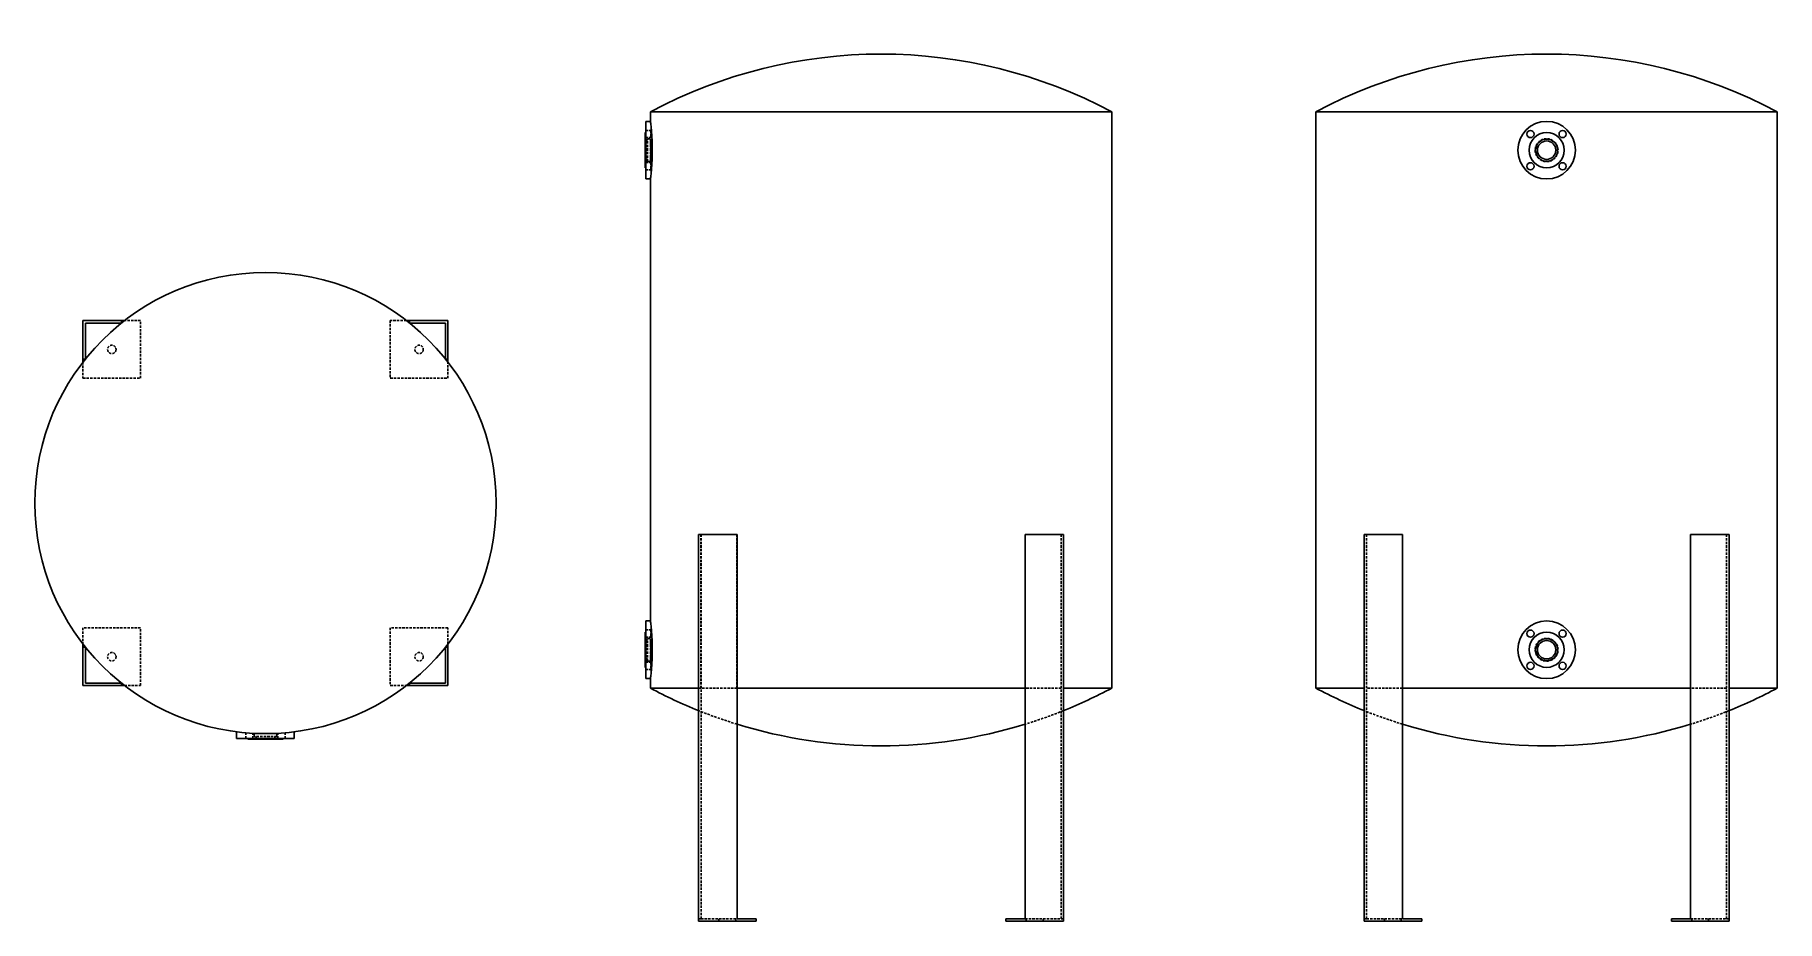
# Model space of a CAD drawing. Header units: inches. Extents: x 218 to 399, y 107 to 199.
import ezdxf

# ---------------------------------------------------------------- set-up
doc = ezdxf.new("R2010")
doc.units = ezdxf.units.IN
doc.header["$MEASUREMENT"] = 0
doc.linetypes.add('HIDDEN', pattern=[0.375, 0.25, -0.125])
doc.layers.add('DRAWING', color=7, linetype='Continuous')
doc.layers.add('HIDDEN', color=4, linetype='HIDDEN')

msp = doc.modelspace()

# ---------------------------------------------------------------- linework, layer by layer
at = {"layer": 'DRAWING'}
for p, q in [((329.9, 191.21), (281.9, 191.21)), ((281.9, 190.21), (281.9, 191.21)), ((329.9, 131.21), (329.9, 191.21)), ((399.16, 191.21), (351.16, 191.21)), ((351.16, 131.21), (351.16, 191.21)), ((399.16, 131.21), (399.16, 191.21)), ((281.33, 185.38), (281.33, 189.05)), ((281.33, 189.05), (281.4, 189.05)), ((281.4, 184.21), (281.4, 190.21)), ((281.4, 190.21), (281.9, 190.21)), ((281.33, 185.38), (281.4, 185.38)), ((281.4, 184.21), (281.9, 184.21)), ((281.9, 138.21), (281.9, 184.21)), ((226.84, 169.47), (222.84, 169.47)), ((222.84, 169.47), (222.84, 165.47)), ((223.09, 165.48), (223.09, 169.22)), ((223.09, 169.22), (226.83, 169.22)), ((226.84, 169.23), (226.84, 169.47)), ((227.15, 169.47), (226.84, 169.47)), ((256.82, 169.47), (256.51, 169.47)), ((260.82, 169.47), (256.82, 169.47)), ((256.82, 169.47), (256.82, 169.23)), ((256.82, 169.22), (260.57, 169.22)), ((260.57, 169.22), (260.57, 165.48)), ((260.82, 165.47), (260.82, 169.47)), ((222.84, 165.47), (223.09, 165.47)), ((222.84, 165.47), (222.84, 165.16)), ((260.57, 165.47), (260.82, 165.47)), ((260.82, 165.16), (260.82, 165.47)), ((286.91, 147.21), (290.91, 147.21)), ((286.91, 106.96), (286.91, 147.21)), ((290.91, 107.21), (290.91, 147.21)), ((320.89, 147.21), (324.89, 147.21)), ((320.89, 107.21), (320.89, 147.21)), ((324.89, 106.96), (324.89, 147.21)), ((356.17, 147.21), (360.17, 147.21)), ((356.17, 106.96), (356.17, 147.21)), ((360.17, 107.21), (360.17, 147.21)), ((390.15, 147.21), (394.15, 147.21)), ((390.15, 107.21), (390.15, 147.21)), ((394.15, 106.96), (394.15, 147.21)), ((281.4, 132.21), (281.4, 138.21)), ((281.4, 138.21), (281.9, 138.21)), ((281.33, 133.38), (281.33, 137.05)), ((281.33, 137.05), (281.4, 137.05)), ((222.84, 135.81), (222.84, 135.49)), ((223.09, 135.49), (222.84, 135.49)), ((222.84, 135.49), (222.84, 131.49)), ((223.09, 131.74), (223.09, 135.49)), ((260.57, 135.49), (260.57, 131.74)), ((260.82, 135.49), (260.57, 135.49)), ((260.82, 135.49), (260.82, 135.81)), ((260.82, 131.49), (260.82, 135.49)), ((281.33, 133.38), (281.4, 133.38)), ((222.84, 131.49), (226.84, 131.49)), ((226.83, 131.74), (223.09, 131.74)), ((226.84, 131.49), (226.84, 131.74)), ((226.84, 131.49), (227.15, 131.49)), ((256.51, 131.49), (256.82, 131.49)), ((260.57, 131.74), (256.82, 131.74)), ((256.82, 131.74), (256.82, 131.49)), ((256.82, 131.49), (260.82, 131.49)), ((281.4, 132.21), (281.9, 132.21)), ((281.9, 131.21), (281.9, 132.21)), ((286.91, 131.21), (281.9, 131.21)), ((320.89, 131.21), (290.91, 131.21)), ((329.9, 131.21), (324.89, 131.21)), ((356.17, 131.21), (351.16, 131.21)), ((390.15, 131.21), (360.17, 131.21)), ((399.16, 131.21), (394.15, 131.21)), ((238.83, 125.98), (238.83, 126.67)), ((244.83, 125.98), (238.83, 125.98)), ((239.99, 125.92), (239.99, 125.98)), ((243.66, 125.92), (239.99, 125.92)), ((243.66, 125.92), (243.66, 125.98)), ((244.83, 125.98), (244.83, 126.67)), ((290.91, 107.21), (292.91, 107.21)), ((292.91, 106.96), (292.91, 107.21)), ((318.89, 107.21), (320.89, 107.21)), ((318.89, 106.96), (318.89, 107.21)), ((360.17, 107.21), (362.17, 107.21)), ((362.17, 106.96), (362.17, 107.21)), ((388.15, 107.21), (390.15, 107.21)), ((388.15, 106.96), (388.15, 107.21)), ((286.91, 106.96), (292.91, 106.96)), ((318.89, 106.96), (324.89, 106.96)), ((356.17, 106.96), (362.17, 106.96)), ((388.15, 106.96), (394.15, 106.96))]:
    msp.add_line(p, q, dxfattribs=at)
at = {"layer": 'DRAWING', "extrusion": (0, 0, -1)}
for centre, radius in [((-375.16, 187.21), 3), ((-375.16, 187.21), 1.83), ((-375.16, 187.21), 0.957), ((-375.16, 135.21), 3), ((-375.16, 135.21), 1.83), ((-375.16, 135.21), 0.957)]:
    msp.add_circle(centre, radius, dxfattribs=at)
at = {"layer": 'DRAWING'}
for centre, radius in [((373.48, 188.89), 0.375), ((376.83, 188.89), 0.375), ((375.16, 187.21), 1.15), ((373.48, 185.53), 0.375), ((376.83, 185.53), 0.375), ((241.83, 150.48), 24), ((373.48, 136.89), 0.375), ((375.16, 135.21), 1.15), ((376.83, 136.89), 0.375), ((373.48, 133.53), 0.375), ((376.83, 133.53), 0.375)]:
    msp.add_circle(centre, radius, dxfattribs=at)
at = {"layer": 'DRAWING', "extrusion": (0, 0, -1)}
for centre, start, end in [((-305.9, 146.21), 61.9275, 118.0725), ((-375.16, 146.21), 61.9275, 118.0725), ((-305.9, 176.21), 291.8602, 298.0725), ((-305.9, 176.21), 241.9275, 248.1398), ((-375.16, 176.21), 291.8602, 298.0725), ((-375.16, 176.21), 241.9275, 248.1398), ((-305.9, 176.21), 252.9077, 287.0923), ((-375.16, 176.21), 252.9077, 287.0923)]:
    msp.add_arc(centre, 51, start, end, dxfattribs=at)
at = {"layer": 'DRAWING'}
for points in [[(281.9, 184.21), (281.9, 184.21), (281.9, 184.23), (281.91, 184.31), (281.92, 184.37), (281.93, 184.52), (281.94, 184.61), (281.97, 184.83), (281.98, 184.96), (282, 185.23), (282.01, 185.38), (282.04, 185.7), (282.05, 185.88), (282.07, 186.25), (282.07, 186.44), (282.08, 186.83), (282.08, 187.03), (282.08, 187.4), (282.08, 187.6), (282.07, 187.99), (282.07, 188.18), (282.05, 188.55), (282.04, 188.72), (282.01, 189.05), (282, 189.2), (281.98, 189.47), (281.97, 189.59), (281.94, 189.81), (281.93, 189.91), (281.92, 190.06), (281.91, 190.12), (281.9, 190.2), (281.9, 190.21), (281.9, 190.21)], [(281.9, 132.21), (281.9, 132.21), (281.9, 132.23), (281.91, 132.31), (281.92, 132.37), (281.93, 132.52), (281.94, 132.61), (281.97, 132.83), (281.98, 132.96), (282, 133.23), (282.01, 133.38), (282.04, 133.7), (282.05, 133.88), (282.07, 134.25), (282.07, 134.44), (282.08, 134.83), (282.08, 135.03), (282.08, 135.4), (282.08, 135.6), (282.07, 135.99), (282.07, 136.18), (282.05, 136.55), (282.04, 136.72), (282.01, 137.05), (282, 137.2), (281.98, 137.47), (281.97, 137.59), (281.94, 137.81), (281.93, 137.91), (281.92, 138.06), (281.91, 138.12), (281.9, 138.2), (281.9, 138.21), (281.9, 138.21)]]:
    msp.add_open_spline(points, degree=3, knots=[4.525326, 4.525326, 4.525326, 4.525326, 5.090989, 5.090989, 5.656653, 5.656653, 6.222316, 6.222316, 6.787979, 6.787979, 7.353647, 7.353647, 7.919315, 7.919315, 8.484983, 8.484983, 9.050652, 9.050652, 9.61632, 9.61632, 10.181988, 10.181988, 10.747656, 10.747656, 11.313324, 11.313324, 11.878987, 11.878987, 12.444651, 12.444651, 13.010314, 13.010314, 13.575977, 13.575977, 13.575977, 13.575977], dxfattribs=at)
at = {"layer": 'HIDDEN'}
for p, q in [((281.4, 189.27), (281.96, 189.27)), ((281.33, 188.36), (281.4, 188.36)), ((281.4, 188.52), (281.96, 188.52)), ((281.4, 188.17), (281.58, 188.17)), ((281.58, 186.03), (281.58, 188.4)), ((281.58, 188.4), (281.9, 188.4)), ((281.9, 186.03), (281.9, 188.4)), ((281.33, 186.06), (281.4, 186.06)), ((281.4, 186.26), (281.58, 186.26)), ((281.4, 185.91), (281.96, 185.91)), ((281.4, 185.16), (281.96, 185.16)), ((281.58, 186.03), (281.9, 186.03)), ((226.84, 169.22), (226.83, 169.22)), ((228.84, 169.47), (227.15, 169.47)), ((228.84, 163.47), (228.84, 169.47)), ((256.51, 169.47), (254.82, 169.47)), ((254.82, 169.47), (254.82, 163.47)), ((256.82, 169.22), (256.82, 169.22)), ((222.84, 165.16), (222.84, 163.47)), ((223.09, 165.47), (223.09, 165.47)), ((260.57, 165.47), (260.57, 165.47)), ((260.82, 163.47), (260.82, 165.16)), ((222.84, 163.47), (228.84, 163.47)), ((254.82, 163.47), (260.82, 163.47)), ((287.15, 147.21), (287.15, 131.21)), ((287.16, 107.21), (287.16, 147.21)), ((290.9, 147.21), (290.9, 131.21)), ((320.89, 131.21), (320.89, 147.21)), ((324.64, 131.21), (324.64, 147.21)), ((324.64, 107.21), (324.64, 147.21)), ((356.41, 147.21), (356.41, 131.21)), ((356.42, 107.21), (356.42, 147.21)), ((360.16, 147.21), (360.16, 131.21)), ((390.15, 131.21), (390.15, 147.21)), ((393.9, 131.21), (393.9, 147.21)), ((393.9, 107.21), (393.9, 147.21)), ((228.84, 137.49), (222.84, 137.49)), ((222.84, 137.49), (222.84, 135.81)), ((228.84, 131.49), (228.84, 137.49)), ((260.82, 137.49), (254.82, 137.49)), ((254.82, 137.49), (254.82, 131.49)), ((260.82, 135.81), (260.82, 137.49)), ((281.33, 136.36), (281.4, 136.36)), ((281.4, 137.27), (281.96, 137.27)), ((281.4, 136.52), (281.96, 136.52)), ((281.4, 136.17), (281.58, 136.17)), ((281.58, 134.03), (281.58, 136.4)), ((281.58, 136.4), (281.9, 136.4)), ((281.9, 134.03), (281.9, 136.4)), ((223.09, 135.49), (223.09, 135.49)), ((260.57, 135.49), (260.57, 135.49)), ((281.4, 134.26), (281.58, 134.26)), ((281.33, 134.06), (281.4, 134.06)), ((281.4, 133.91), (281.96, 133.91)), ((281.4, 133.16), (281.96, 133.16)), ((281.58, 134.03), (281.9, 134.03)), ((226.83, 131.74), (226.84, 131.74)), ((227.15, 131.49), (228.84, 131.49)), ((254.82, 131.49), (256.51, 131.49)), ((256.82, 131.74), (256.82, 131.74)), ((287.15, 131.21), (286.91, 131.21)), ((290.9, 131.21), (287.16, 131.21)), ((324.64, 131.21), (320.89, 131.21)), ((360.16, 131.21), (356.42, 131.21)), ((393.9, 131.21), (390.15, 131.21)), ((239.77, 125.98), (239.77, 126.57)), ((240.52, 125.98), (240.52, 126.52)), ((240.64, 126.17), (240.64, 126.51)), ((243.02, 126.17), (240.64, 126.17)), ((240.68, 125.92), (240.68, 125.98)), ((240.87, 125.98), (240.87, 126.17)), ((242.79, 125.98), (242.79, 126.17)), ((242.98, 125.92), (242.98, 125.98)), ((243.02, 126.17), (243.02, 126.51)), ((243.13, 125.98), (243.13, 126.52)), ((243.88, 125.98), (243.88, 126.57)), ((286.91, 107.21), (287.16, 107.21)), ((287.16, 107.21), (290.91, 107.21)), ((289.03, 107.21), (289.03, 106.96)), ((290.78, 107.21), (290.78, 106.96)), ((320.89, 107.21), (324.64, 107.21)), ((321.01, 107.21), (321.01, 106.96)), ((322.76, 107.21), (322.76, 106.96)), ((324.64, 107.21), (324.89, 107.21)), ((356.17, 107.21), (356.42, 107.21)), ((356.42, 107.21), (360.17, 107.21)), ((358.29, 107.21), (358.29, 106.96)), ((360.04, 107.21), (360.04, 106.96)), ((390.15, 107.21), (393.9, 107.21)), ((390.27, 107.21), (390.27, 106.96)), ((392.02, 107.21), (392.02, 106.96)), ((393.9, 107.21), (394.15, 107.21))]:
    msp.add_line(p, q, dxfattribs=at)
at = {"layer": 'HIDDEN', "extrusion": (0, 0, -1)}
for centre in [(-375.16, 187.21), (-375.16, 135.21)]:
    msp.add_circle(centre, 1.19, dxfattribs=at)
at = {"layer": 'HIDDEN'}
for centre in [(225.84, 166.47), (257.82, 166.47), (225.84, 134.49), (257.82, 134.49)]:
    msp.add_circle(centre, 0.438, dxfattribs=at)
for centre, radius, start, end in [((305.9, 176.21), 48.75, 247.3873, 247.3923), ((305.9, 176.21), 47.43, 251.5715, 251.5777), ((305.9, 176.21), 47.43, 288.4223, 288.4285), ((305.9, 176.21), 48.75, 292.6077, 292.6127), ((375.16, 176.21), 48.75, 247.3873, 247.3923), ((375.16, 176.21), 47.43, 251.5715, 251.5777), ((375.16, 176.21), 47.43, 288.4223, 288.4285), ((375.16, 176.21), 48.75, 292.6077, 292.6127)]:
    msp.add_arc(centre, radius, start, end, dxfattribs=at)
at = {"layer": 'HIDDEN', "extrusion": (0, 0, -1)}
for centre, start, end in [((-305.9, 176.21), 287.0923, 291.8602), ((-305.9, 176.21), 248.1398, 252.9077), ((-375.16, 176.21), 287.0923, 291.8602), ((-375.16, 176.21), 248.1398, 252.9077)]:
    msp.add_arc(centre, 51, start, end, dxfattribs=at)
at = {"layer": 'HIDDEN'}
msp.add_ellipse((256.82, 150.48), major_axis=(0, 48.75), ratio=0, start_param=-1.176217, end_param=-1.17613, dxfattribs=at)
at = {"layer": 'HIDDEN', "extrusion": (0, 0, -1)}
for centre, major_axis, start_param, end_param in [((223.09, 150.48), (0, -47.43), -1.892435, -1.892326), ((260.57, 150.48), (0, 47.43), -1.249267, -1.249158), ((223.09, 150.48), (0, -47.43), -1.249267, -1.249158), ((260.57, 150.48), (0, 47.43), -1.892435, -1.892326), ((226.84, 150.48), (0, -48.75), -1.176217, -1.17613), ((256.82, 150.48), (0, 48.75), -1.965463, -1.965376)]:
    msp.add_ellipse(centre, major_axis=major_axis, ratio=0, start_param=start_param, end_param=end_param, dxfattribs=at)
at = {"layer": 'HIDDEN'}
for points, knots in [([(281.93, 188.89), (281.93, 188.94), (281.93, 188.99), (281.93, 189.08), (281.94, 189.13), (281.94, 189.19), (281.94, 189.22), (281.95, 189.26), (281.95, 189.27), (281.96, 189.27), (281.96, 189.26), (281.97, 189.22), (281.97, 189.19), (281.98, 189.13), (281.98, 189.08), (281.98, 188.99), (281.98, 188.94), (281.98, 188.85), (281.98, 188.8), (281.98, 188.7), (281.98, 188.66), (281.97, 188.6), (281.97, 188.57), (281.96, 188.53), (281.96, 188.52), (281.95, 188.52), (281.95, 188.53), (281.94, 188.57), (281.94, 188.6), (281.94, 188.66), (281.93, 188.7), (281.93, 188.8), (281.93, 188.85), (281.93, 188.89)], [0, 0, 0, 0, 0.141236, 0.141236, 0.282472, 0.282472, 0.424037, 0.424037, 0.565602, 0.565602, 0.707287, 0.707287, 0.848973, 0.848973, 0.990221, 0.990221, 1.131469, 1.131469, 1.272717, 1.272717, 1.413965, 1.413965, 1.555651, 1.555651, 1.697337, 1.697337, 1.838902, 1.838902, 1.980467, 1.980467, 2.121702, 2.121702, 2.262938, 2.262938, 2.262938, 2.262938]), ([(281.9, 188.4), (281.9, 188.4), (281.9, 188.37), (281.9, 188.25), (281.91, 188.16), (281.91, 187.95), (281.92, 187.81), (281.92, 187.52), (281.93, 187.36), (281.93, 187.07), (281.92, 186.91), (281.92, 186.61), (281.91, 186.48), (281.91, 186.27), (281.9, 186.18), (281.9, 186.06), (281.9, 186.03), (281.9, 186.03)], [1.789575, 1.789575, 1.789575, 1.789575, 2.236969, 2.236969, 2.684363, 2.684363, 3.131757, 3.131757, 3.57915, 3.57915, 4.026544, 4.026544, 4.473938, 4.473938, 4.921332, 4.921332, 5.368726, 5.368726, 5.368726, 5.368726]), ([(281.93, 185.53), (281.93, 185.58), (281.93, 185.63), (281.93, 185.72), (281.94, 185.77), (281.94, 185.83), (281.94, 185.86), (281.95, 185.9), (281.95, 185.91), (281.96, 185.91), (281.96, 185.9), (281.97, 185.86), (281.97, 185.83), (281.98, 185.77), (281.98, 185.72), (281.98, 185.63), (281.98, 185.58), (281.98, 185.49), (281.98, 185.44), (281.98, 185.35), (281.98, 185.3), (281.97, 185.24), (281.97, 185.21), (281.96, 185.17), (281.96, 185.16), (281.95, 185.16), (281.95, 185.17), (281.94, 185.21), (281.94, 185.24), (281.94, 185.3), (281.93, 185.35), (281.93, 185.44), (281.93, 185.49), (281.93, 185.53)], [0, 0, 0, 0, 0.141306, 0.141306, 0.282613, 0.282613, 0.424107, 0.424107, 0.565602, 0.565602, 0.707176, 0.707176, 0.848751, 0.848751, 0.99011, 0.99011, 1.131469, 1.131469, 1.272717, 1.272717, 1.413965, 1.413965, 1.555651, 1.555651, 1.697337, 1.697337, 1.838902, 1.838902, 1.980467, 1.980467, 2.121702, 2.121702, 2.262938, 2.262938, 2.262938, 2.262938]), ([(281.9, 136.4), (281.9, 136.4), (281.9, 136.37), (281.9, 136.25), (281.91, 136.16), (281.91, 135.95), (281.92, 135.81), (281.92, 135.52), (281.93, 135.36), (281.93, 135.07), (281.92, 134.91), (281.92, 134.61), (281.91, 134.48), (281.91, 134.27), (281.9, 134.18), (281.9, 134.06), (281.9, 134.03), (281.9, 134.03)], [1.789575, 1.789575, 1.789575, 1.789575, 2.236969, 2.236969, 2.684363, 2.684363, 3.131757, 3.131757, 3.57915, 3.57915, 4.026544, 4.026544, 4.473938, 4.473938, 4.921332, 4.921332, 5.368726, 5.368726, 5.368726, 5.368726]), ([(281.93, 136.89), (281.93, 136.94), (281.93, 136.99), (281.93, 137.08), (281.94, 137.13), (281.94, 137.19), (281.94, 137.22), (281.95, 137.26), (281.95, 137.27), (281.96, 137.27), (281.96, 137.26), (281.97, 137.22), (281.97, 137.19), (281.98, 137.13), (281.98, 137.08), (281.98, 136.99), (281.98, 136.94), (281.98, 136.85), (281.98, 136.8), (281.98, 136.7), (281.98, 136.66), (281.97, 136.6), (281.97, 136.57), (281.96, 136.53), (281.96, 136.52), (281.95, 136.52), (281.95, 136.53), (281.94, 136.57), (281.94, 136.6), (281.94, 136.66), (281.93, 136.7), (281.93, 136.8), (281.93, 136.85), (281.93, 136.89)], [0, 0, 0, 0, 0.141306, 0.141306, 0.282613, 0.282613, 0.424107, 0.424107, 0.565602, 0.565602, 0.707176, 0.707176, 0.848751, 0.848751, 0.99011, 0.99011, 1.131469, 1.131469, 1.272717, 1.272717, 1.413965, 1.413965, 1.555651, 1.555651, 1.697337, 1.697337, 1.838902, 1.838902, 1.980467, 1.980467, 2.121702, 2.121702, 2.262938, 2.262938, 2.262938, 2.262938]), ([(281.93, 133.53), (281.93, 133.58), (281.93, 133.63), (281.93, 133.72), (281.94, 133.77), (281.94, 133.83), (281.94, 133.86), (281.95, 133.9), (281.95, 133.91), (281.96, 133.91), (281.96, 133.9), (281.97, 133.86), (281.97, 133.83), (281.98, 133.77), (281.98, 133.72), (281.98, 133.63), (281.98, 133.58), (281.98, 133.49), (281.98, 133.44), (281.98, 133.35), (281.98, 133.3), (281.97, 133.24), (281.97, 133.21), (281.96, 133.17), (281.96, 133.16), (281.95, 133.16), (281.95, 133.17), (281.94, 133.21), (281.94, 133.24), (281.94, 133.3), (281.93, 133.35), (281.93, 133.44), (281.93, 133.49), (281.93, 133.53)], [0, 0, 0, 0, 0.141236, 0.141236, 0.282472, 0.282472, 0.424037, 0.424037, 0.565602, 0.565602, 0.707287, 0.707287, 0.848973, 0.848973, 0.990221, 0.990221, 1.131469, 1.131469, 1.272717, 1.272717, 1.413965, 1.413965, 1.555651, 1.555651, 1.697337, 1.697337, 1.838902, 1.838902, 1.980467, 1.980467, 2.121702, 2.121702, 2.262938, 2.262938, 2.262938, 2.262938])]:
    msp.add_open_spline(points, degree=3, knots=knots, dxfattribs=at)

doc.saveas('drawing.dxf')
